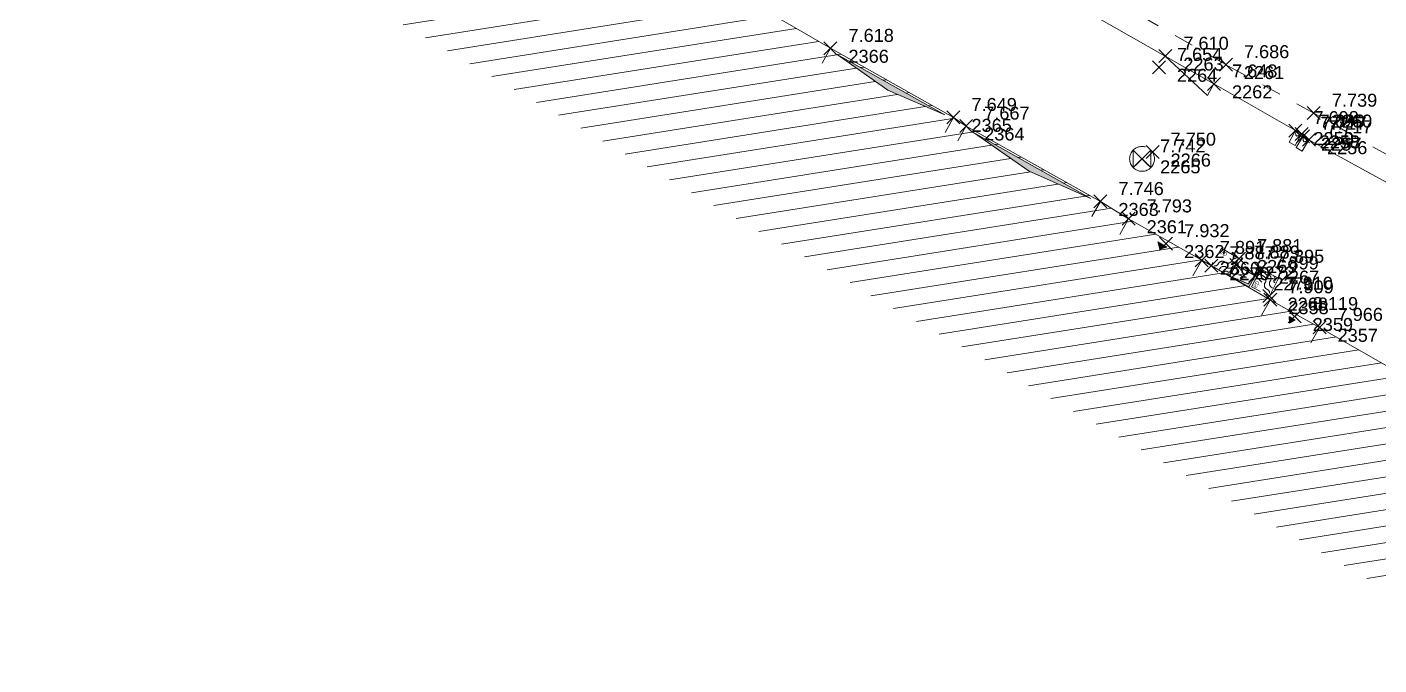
# Model space of a CAD drawing. Header units: metres. Extents: x 1223562 to 1223801, y 7191360 to 7191620.
# Drawn here: x 1223713.34 to 1223734.17, y 7191400.93 to 7191410.77 of the extents above; entities that cross this region are included whole.
import ezdxf

# ---------------------------------------------------------------- set-up
doc = ezdxf.new("R2010")
doc.units = ezdxf.units.M
doc.header["$PDMODE"] = 3
doc.header["$PDSIZE"] = 0.1
for name, pattern in [('LL_0822', [2.5, 2.5, 0]), ('LL_0829', [0.6, 0.3, -0.3]), ('RL_1105', [2.5, 2.5, 0]), ('Socle_Continu', [2.5, 2.5, 0])]:
    doc.linetypes.add(name, pattern=pattern)
for name, color, linetype, lineweight in [('BATIH_SCS', 201, 'Socle_Continu', 13), ('ELECT_SCS', 1, 'Socle_Continu', 13), ('GAZFL_SCS', 40, 'Socle_Continu', 13), ('SIGTA_SCI', 7, 'Socle_Continu', 13), ('SIGTM_SCI', 1, 'Socle_Continu', 13), ('SIGTO_SCI', 255, 'Socle_Continu', 13), ('VOIRI_SCS', 7, 'Socle_Continu', 13)]:
    doc.layers.add(name, color=color, linetype=linetype, lineweight=lineweight)
doc.layers.add('BATIM_SCS', color=7, linetype='Socle_Continu', lineweight=13, true_color=0xdf7fff)
doc.layers.add('EAUPL_SCS', color=5, linetype='Socle_Continu', lineweight=13, true_color=0x0000ff)
doc.styles.get("Standard").update_dxf_attribs({"font": 'arial.ttf'})

# ---------------------------------------------------------------- blocks, each defined once
blk = doc.blocks.new('YP_1521')
at = {"layer": 'SIGTO_SCI', "color": 7, "linetype": 'Socle_Continu'}
blk.add_point((0, 0), dxfattribs=at)
at = {"layer": 'SIGTA_SCI', "linetype": 'Socle_Continu'}
blk.add_attdef('ALT', (0.278, 0.099), '', height=0.2, dxfattribs=at)
at = {"layer": 'SIGTA_SCI', "linetype": 'Socle_Continu', "flags": 9}
blk.add_attdef('CALQUE_ALT', (1.69, -1.18), '', height=0.2, dxfattribs=at)
at = {"layer": 'SIGTM_SCI', "linetype": 'Socle_Continu'}
blk.add_attdef('MAT', (0.278, -0.223), '', height=0.2, dxfattribs=at)
at = {"layer": 'SIGTM_SCI', "linetype": 'Socle_Continu', "flags": 9}
blk.add_attdef('CALQUE_MAT', (1.69, -1.501), '', height=0.2, dxfattribs=at)
at = {"layer": 'SIGTO_SCI', "linetype": 'Socle_Continu', "flags": 9}
for tag, p in [('ID', (1.69, 0.105)), ('NATURE', (1.69, -0.216)), ('FAMILLE', (1.69, -0.538)), ('CALQUE', (1.69, -0.859)), ('PCRS', (1.69, -1.823))]:
    blk.add_attdef(tag, p, '', height=0.2, dxfattribs=at)
blk = doc.blocks.new('BP_0091')
at = {"layer": 'EAUPL_SCS', "linetype": 'Socle_Continu'}
h = blk.add_hatch(color=256, dxfattribs=at)
h.dxf.hatch_style = 1
h.paths.add_polyline_path([(0.094, 0), (0.906, 0, 0.388383)])
blk.add_line((0.906, 0), (0.094, 0), dxfattribs=at)
at = {"layer": 'EAUPL_SCS', "linetype": 'Socle_Continu', "flags": 128}
blk.add_lwpolyline([(0, 0), (0, 0.505), (1, 0.505), (1, 0)], close=True, dxfattribs=at)
at = {"layer": 'EAUPL_SCS', "linetype": 'Socle_Continu'}
blk.add_arc((0.5, -0.444), 0.602, 47.5494, 132.4506, dxfattribs=at)
at = {"layer": 'EAUPL_SCS', "linetype": 'Socle_Continu', "flags": 9}
for tag, p in [('ID', (1.448, 0.909)), ('NATURE', (1.448, 0.587)), ('CALQUE', (1.448, -0.055)), ('FAMILLE', (1.448, 0.266)), ('PCRS', (1.448, -0.377))]:
    blk.add_attdef(tag, p, '', height=0.2, dxfattribs=at)
blk = doc.blocks.new('LP_0841')
at = {"layer": 'VOIRI_SCS', "linetype": 'Socle_Continu', "flags": 128}
blk.add_lwpolyline([(0, 0), (0, 0.5), (1, 0)], dxfattribs=at)
at = {"layer": 'VOIRI_SCS', "linetype": 'Socle_Continu', "flags": 9}
for tag, p in [('ID', (1.428, 0.548)), ('NATURE', (1.428, 0.227)), ('FAMILLE', (1.428, -0.095)), ('CALQUE', (1.428, -0.416)), ('PCRS', (1.428, -0.737))]:
    blk.add_attdef(tag, p, '', height=0.2, dxfattribs=at)
blk = doc.blocks.new('JP_0701')
at = {"layer": 'GAZFL_SCS', "linetype": 'Socle_Continu'}
for p, q in [((0.353, 0.353), (-0.353, -0.353)), ((-0.353, -0.353), (-0.353, 0.353)), ((-0.353, 0.353), (0.353, -0.353)), ((0.353, 0.353), (0.353, -0.353))]:
    blk.add_line(p, q, dxfattribs=at)
blk.add_circle((0, 0), 0.5, dxfattribs=at)
at = {"layer": 'GAZFL_SCS', "linetype": 'Socle_Continu', "flags": 9}
for tag, p in [('ID', (1.116, 0.579)), ('NATURE', (1.116, 0.258)), ('FAMILLE', (1.116, -0.063)), ('CALQUE', (1.116, -0.385)), ('PCRS', (1.116, -0.706))]:
    blk.add_attdef(tag, p, '', height=0.2, dxfattribs=at)
blk = doc.blocks.new('BP_0086')
at = {"layer": 'EAUPL_SCS', "linetype": 'Socle_Continu', "flags": 128}
blk.add_lwpolyline([(1, 0.001), (0.999, 1.001), (-0.001, 1), (0, 0)], close=True, dxfattribs=at)
at = {"layer": 'EAUPL_SCS', "linetype": 'Socle_Continu', "const_width": 0.0188, "flags": 128}
for points in [[(0.185, 0.762), (0.114, 0.762, -0.424), (0.072, 0.804), (0.072, 0.874, -0.997785), (0.185, 0.874), (0.185, 0.846), (0.086, 0.846)], [(0.255, 0.677), (0.255, 0.93), (0.318, 0.93, -0.410802), (0.367, 0.881), (0.367, 0.808, -0.396178), (0.318, 0.762), (0.269, 0.762)]]:
    blk.add_lwpolyline(points, format="xyb", dxfattribs=at)
at = {"layer": 'EAUPL_SCS', "linetype": 'Socle_Continu', "flags": 128}
for points in [[(0.125, 0.063, 0.308109), (0.25, 0.25, -0.498161), (0.5, 0.5, 0.49989), (0.749, 0.751, -0.306811), (0.874, 0.938)], [(0.937, 0.563, -0.49989), (0.687, 0.313, 0.49989), (0.437, 0.063)], [(0.719, 0.063, -0.52802), (0.844, 0.157, 0.528439), (0.969, 0.251)]]:
    blk.add_lwpolyline(points, format="xyb", dxfattribs=at)
at = {"layer": 'EAUPL_SCS', "linetype": 'Socle_Continu', "flags": 9}
for tag, p in [('NATURE', (1.494, 0.585)), ('ID', (1.494, 0.906)), ('CALQUE', (1.494, -0.058)), ('FAMILLE', (1.494, 0.263)), ('PCRS', (1.494, -0.379))]:
    blk.add_attdef(tag, p, '', height=0.2, dxfattribs=at)
blk = doc.blocks.new('FP_0406')
at = {"layer": 'ELECT_SCS', "linetype": 'Socle_Continu'}
blk.add_hatch(color=256, dxfattribs=at).paths.add_polyline_path([(0, 0), (0, 0.286), (1, 0.286), (0.1, 0.229)])
at = {"layer": 'ELECT_SCS', "linetype": 'Socle_Continu', "flags": 128}
blk.add_lwpolyline([(0, 0.286), (0, 0), (1, 0), (1, 0.286)], close=True, dxfattribs=at)
at = {"layer": 'ELECT_SCS', "linetype": 'Socle_Continu'}
blk.add_lwpolyline([(0, 0), (0, 0.286), (1, 0.286), (0.1, 0.229)], close=True, dxfattribs=at)
at = {"layer": 'ELECT_SCS', "linetype": 'Socle_Continu', "flags": 128}
blk.add_lwpolyline([(0.689, 0.161), (0.466, 0.074), (0.473, 0.136), (0.314, 0.12), (0.54, 0.215), (0.526, 0.147), (0.689, 0.161)], dxfattribs=at)
at = {"layer": 'ELECT_SCS', "linetype": 'Socle_Continu', "flags": 9}
for tag, p in [('ID', (1.244, 0.678)), ('NATURE', (1.244, 0.357)), ('FAMILLE', (1.244, 0.035)), ('CALQUE', (1.244, -0.286)), ('PCRS', (1.244, -0.607))]:
    blk.add_attdef(tag, p, '', height=0.2, dxfattribs=at)
blk = doc.blocks.new('RP_1121')
at = {"layer": 'BATIM_SCS', "linetype": 'Socle_Continu'}
blk.add_hatch(color=256, dxfattribs=at).paths.add_polyline_path([(0.438, 0.086), (0.5, 0.172), (0.563, 0.086)])
for p, q in [((0, 0.276), (0, 0)), ((0.438, 0.086), (0.5, 0.172)), ((0.5, 0.172), (0.563, 0.086)), ((1, -0.001), (1, 0.275)), ((0.563, 0.086), (0.438, 0.086))]:
    blk.add_line(p, q, dxfattribs=at)
at = {"layer": 'BATIM_SCS', "linetype": 'Socle_Continu', "flags": 9}
for tag, p in [('ID', (1.431, 0.651)), ('NATURE', (1.431, 0.33)), ('FAMILLE', (1.431, 0.008)), ('CALQUE', (1.431, -0.313)), ('PCRS', (1.431, -0.634))]:
    blk.add_attdef(tag, p, '', height=0.2, dxfattribs=at)
blk = doc.blocks.new('RP_1122')
at = {"layer": 'BATIM_SCS', "linetype": 'Socle_Continu'}
blk.add_hatch(color=256, dxfattribs=at).paths.add_polyline_path([(0.0625, 0.0331), (0.9375, 0.0331), (0.5, 0.1325)])
for p, q in [((0, 0.2651), (0, 0)), ((1, 0), (1, 0.2651)), ((0.5, 0.1325), (0.0625, 0.0331)), ((0.9375, 0.0331), (0.5, 0.1325)), ((0.0625, 0.0331), (0.9375, 0.0331))]:
    blk.add_line(p, q, dxfattribs=at)
at = {"layer": 'BATIM_SCS', "linetype": 'Socle_Continu', "flags": 9}
for tag, p in [('ID', (1.3417, 0.8705)), ('NATURE', (1.3417, 0.5492)), ('FAMILLE', (1.3417, 0.228)), ('CALQUE', (1.3417, -0.0933)), ('PCRS', (1.3417, -0.4146))]:
    blk.add_attdef(tag, p, '', height=0.2, dxfattribs=at)

msp = doc.modelspace()

# ---------------------------------------------------------------- hatches: boundary and pattern name
at = {"layer": 'BATIH_SCS', "linetype": 'Socle_Continu'}
h = msp.add_hatch(dxfattribs=at)
h.set_pattern_fill('RL_1107', color=256, angle=324, pattern_type=2)
h.set_pattern_definition([(9, (0, 0), (-0.03910861626, 0.246922085149), [])])
h.paths.add_polyline_path([(1223718.312, 7191414.741), (1223716.081, 7191415.953), (1223715.658, 7191416.192), (1223713.484, 7191417.434), (1223713.061, 7191417.679), (1223710.905, 7191418.929), (1223708.134, 7191420.506), (1223705.146, 7191414.796), (1223704.407, 7191413.382), (1223703.499, 7191411.641), (1223703.521, 7191411.629), (1223706.337, 7191410.596), (1223707.066, 7191411.993), (1223707.805, 7191413.405), (1223709.351, 7191416.361), (1223709.411, 7191416.327), (1223711.558, 7191415.083), (1223711.988, 7191414.834), (1223714.176, 7191413.584), (1223714.626, 7191413.329), (1223716.919, 7191412.083), (1223717.743, 7191411.668), (1223718.734, 7191411.032), (1223724.23, 7191407.834), (1223726.037, 7191406.818), (1223726.232, 7191406.686), (1223728.357, 7191405.49), (1223728.787, 7191405.226), (1223729.953, 7191404.565), (1223731.013, 7191403.956), (1223731.774, 7191403.527), (1223732.928, 7191402.867), (1223735.773, 7191401.248), (1223736.311, 7191400.933), (1223737.831, 7191403.519), (1223737.275, 7191403.845), (1223734.415, 7191405.473), (1223733.254, 7191406.137), (1223732.496, 7191406.563), (1223731.44, 7191407.17), (1223730.312, 7191407.81), (1223729.878, 7191408.077), (1223727.81, 7191409.24), (1223727.614, 7191409.373), (1223725.719, 7191410.438), (1223720.299, 7191413.592), (1223719.232, 7191414.277)])
h.paths.add_polyline_path([(1223713.603, 7191417.328), (1223715.506, 7191416.241), (1223714.505, 7191416.698)], flags=16)
h.paths.add_polyline_path([(1223712.91, 7191417.729), (1223711.917, 7191418.189), (1223711.023, 7191418.822)], flags=16)
h.paths.add_polyline_path([(1223716.204, 7191415.848), (1223718.156, 7191414.788), (1223717.133, 7191415.231)], flags=16)
h.paths.add_polyline_path([(1223719.653, 7191413.905), (1223719.786, 7191413.819), (1223719.673, 7191413.79)], flags=16)
h.paths.add_polyline_path([(1223704.929, 7191414.009), (1223704.806, 7191413.961), (1223704.899, 7191414.137)], flags=16)
h.paths.add_polyline_path([(1223725.822, 7191410.343), (1223727.48, 7191409.41), (1223726.602, 7191409.79)], flags=16)
h.paths.add_polyline_path([(1223727.923, 7191409.138), (1223729.732, 7191408.12), (1223728.779, 7191408.543)], flags=16)
h.paths.add_polyline_path([(1223730.763, 7191407.455), (1223730.904, 7191407.375), (1223730.791, 7191407.341)], flags=16)
h.paths.add_polyline_path([(1223732.786, 7191406.302), (1223732.88, 7191406.248), (1223732.791, 7191406.2)], flags=16)
h.paths.add_polyline_path([(1223734.577, 7191405.343), (1223737.08, 7191403.918), (1223735.78, 7191404.544)], flags=16)

# ---------------------------------------------------------------- linework, layer by layer
at = {"layer": 'BATIM_SCS', "linetype": 'RL_1105'}
msp.add_polyline3d([(1223737.831, 7191403.519, 8.147), (1223737.275, 7191403.845, 8.099), (1223734.415, 7191405.473, 8.035), (1223733.254, 7191406.137, 7.966), (1223732.496, 7191406.563, 7.909), (1223731.44, 7191407.17, 7.891), (1223730.312, 7191407.81, 7.793), (1223729.878, 7191408.077, 7.746), (1223727.81, 7191409.24, 7.667), (1223727.614, 7191409.373, 7.649), (1223725.719, 7191410.438, 7.618), (1223720.299, 7191413.592, 7.48), (1223719.232, 7191414.277, 7.42), (1223718.312, 7191414.741, 7.327), (1223716.081, 7191415.953, 7.28), (1223715.658, 7191416.192, 7.219), (1223713.484, 7191417.434, 7.165), (1223713.061, 7191417.679, 7.091), (1223710.905, 7191418.929, 7.033), (1223708.134, 7191420.506, 6.764), (1223705.146, 7191414.796, 6.477), (1223704.407, 7191413.382, 6.478), (1223703.499, 7191411.641, 6.208), (1223703.521, 7191411.629, 6.21)], dxfattribs=at)
at = {"layer": 'VOIRI_SCS', "linetype": 'LL_0829'}
msp.add_polyline3d([(1223739.218, 7191405.981, 7.973), (1223735.901, 7191407.883, 7.848), (1223733.166, 7191409.439, 7.739), (1223731.811, 7191410.187, 7.686), (1223726.125, 7191413.447, 7.446), (1223719.937, 7191416.985, 7.171), (1223714.86, 7191419.904, 6.961), (1223711.641, 7191421.734, 6.852), (1223709.718, 7191422.794, 6.768), (1223709.573, 7191422.482, 6.734)], dxfattribs=at)
at = {"layer": 'VOIRI_SCS', "linetype": 'LL_0822'}
for points in [[(1223732.882, 7191409.17, 7.698), (1223731.628, 7191409.89, 7.648), (1223730.878, 7191410.317, 7.61), (1223726.681, 7191412.704, 7.424), (1223725.959, 7191413.116, 7.41)], [(1223739.094, 7191405.623, 7.936), (1223738.988, 7191405.686, 7.943), (1223738.242, 7191406.1, 7.915), (1223735.743, 7191407.557, 7.803), (1223734.968, 7191407.997, 7.809), (1223733.091, 7191409.029, 7.717)]]:
    msp.add_polyline3d(points, dxfattribs=at)

# ---------------------------------------------------------------- block references
at = {"layer": 'BATIM_SCS', "linetype": 'Socle_Continu'}
for name, p, xscale, rotation in [('RP_1122', (1223727.614, 7191409.373, 7.649), 2.174050672956323, 150.6469567235144), ('RP_1122', (1223729.878, 7191408.077, 7.746), 2.372455493633464, 150.6337663688315), ('RP_1121', (1223731.44, 7191407.17, 7.891), 1.296267139219818, 150.4439935039612), ('RP_1121', (1223733.254, 7191406.137, 7.966), 0.869615067054653, 150.6169615512883)]:
    msp.add_blockref(name, p, dxfattribs=dict(at, xscale=xscale, rotation=rotation))
at = {"layer": 'EAUPL_SCS', "linetype": 'Socle_Continu'}
for name, p, xscale, yscale, rotation in [('BP_0091', (1223732.978, 7191409.118, 7.699), 0.1088597470992987, 0.4038, 151.2387826506742), ('BP_0091', (1223733.091, 7191409.029, 7.717), 0.1058959188275991, 0.4038, 149.6463527811515), ('BP_0086', (1223731.586, 7191407.086, 7.887), 0.3119842675167033, 0.3119842675167033, 329.607585026183), ('BP_0086', (1223732.483, 7191406.618, 7.91), 0.309020103985629, 0.309020103985629, 62.78957726137808)]:
    msp.add_blockref(name, p, dxfattribs=dict(at, xscale=xscale, yscale=yscale, rotation=rotation))
at = {"layer": 'ELECT_SCS', "linetype": 'Socle_Continu', "xscale": 0.3373252017950859, "yscale": 0.7, "rotation": 150.2968116482482}
msp.add_blockref('FP_0406', (1223732.265, 7191406.931, 7.899), dxfattribs=at)
at = {"layer": 'GAZFL_SCS', "linetype": 'Socle_Continu', "xscale": 0.3830217312639073, "yscale": 0.3830217312639073}
msp.add_blockref('JP_0701', (1223730.52, 7191408.734, 7.742), dxfattribs=at)
at = {"layer": 'SIGTO_SCI', "linetype": 'Socle_Continu'}
for p, values in [((1223725.719, 7191410.438, 7.618), {'ALT': '7.618', 'MAT': '2366'}), ((1223730.878, 7191410.317, 7.61), {'ALT': '7.610', 'MAT': '2263'}), ((1223730.779, 7191410.145, 7.654), {'ALT': '7.654', 'MAT': '2264'}), ((1223731.811, 7191410.187, 7.686), {'ALT': '7.686', 'MAT': '2261'}), ((1223731.628, 7191409.89, 7.648), {'ALT': '7.648', 'MAT': '2262'}), ((1223733.166, 7191409.439, 7.739), {'ALT': '7.739', 'MAT': '2260'}), ((1223727.614, 7191409.373, 7.649), {'ALT': '7.649', 'MAT': '2365'}), ((1223727.81, 7191409.24, 7.667), {'ALT': '7.667', 'MAT': '2364'}), ((1223732.882, 7191409.17, 7.698), {'ALT': '7.698', 'MAT': '2259'}), ((1223732.978, 7191409.118, 7.699), {'ALT': '7.699', 'MAT': '2258'}), ((1223733, 7191409.083, 7.717), {'ALT': '7.717', 'MAT': '2257'}), ((1223733.091, 7191409.029, 7.717), {'ALT': '7.717', 'MAT': '2256'}), ((1223730.681, 7191408.838, 7.75), {'ALT': '7.750', 'MAT': '2266'}), ((1223730.52, 7191408.734, 7.742), {'ALT': '7.742', 'MAT': '2265'}), ((1223729.878, 7191408.077, 7.746), {'ALT': '7.746', 'MAT': '2363'}), ((1223730.312, 7191407.81, 7.793), {'ALT': '7.793', 'MAT': '2361'}), ((1223730.891, 7191407.428, 7.932), {'ALT': '7.932', 'MAT': '2362'}), ((1223731.44, 7191407.17, 7.891), {'ALT': '7.891', 'MAT': '2360'}), ((1223731.586, 7191407.086, 7.887), {'ALT': '7.887', 'MAT': '2270'}), ((1223731.972, 7191407.098, 7.889), {'ALT': '7.889', 'MAT': '2272'}), ((1223732.013, 7191407.198, 7.881), {'ALT': '7.881', 'MAT': '2269'}), ((1223732.265, 7191406.931, 7.899), {'ALT': '7.899', 'MAT': '2271'}), ((1223732.349, 7191407.034, 7.895), {'ALT': '7.895', 'MAT': '2267'}), ((1223732.483, 7191406.618, 7.91), {'ALT': '7.910', 'MAT': '2268'}), ((1223732.496, 7191406.563, 7.909), {'ALT': '7.909', 'MAT': '2358'}), ((1223732.871, 7191406.304, 8.119), {'ALT': '8.119', 'MAT': '2359'}), ((1223733.254, 7191406.137, 7.966), {'ALT': '7.966', 'MAT': '2357'})]:
    msp.add_blockref('YP_1521', p, dxfattribs=at).add_auto_attribs(values)
at = {"layer": 'VOIRI_SCS', "linetype": 'Socle_Continu', "xscale": 0.8637337919586855, "yscale": 0.4089, "rotation": 150.3590446410878}
msp.add_blockref('LP_0841', (1223731.628, 7191409.89, 7.648), dxfattribs=at)

doc.saveas('drawing.dxf')
